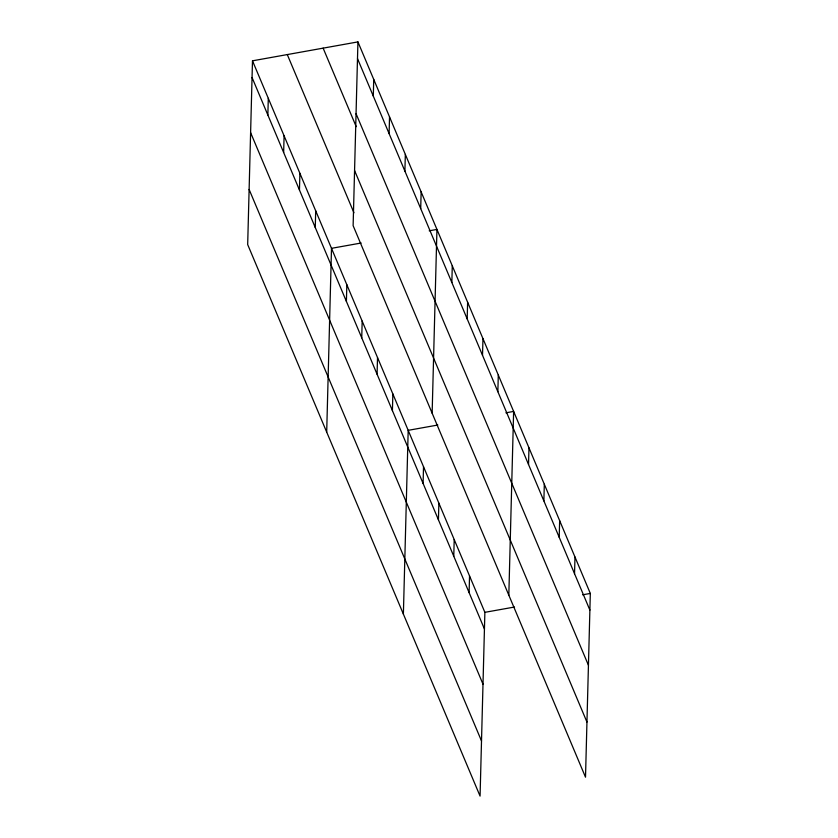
<?xml version="1.0" encoding="UTF-8"?>
<svg xmlns="http://www.w3.org/2000/svg" width="838" height="838" viewBox="0 0 838 838"><rect width="100%" height="100%" fill="white"/><g stroke="black" fill="none" stroke-linecap="round" stroke-linejoin="round"><path stroke-width="1.26" d="M252.489 60.818L247.681 244.57L480.069 796.1L484.877 612.337L252.489 60.818L357.931 41.9L590.319 593.43L585.511 777.182L353.123 225.663L357.931 41.9M267.856 115.005L268.296 98.318M283.653 152.506L284.092 135.819M299.459 190.017L299.899 173.33M315.266 227.517L315.696 210.83M326.694 432.094L331.502 248.331L361.147 243.02M346.398 301.418L346.838 284.731M361.744 337.819L362.173 321.132M373.298 96.087L373.738 79.401M377.079 374.219L377.519 357.533M389.104 133.588L389.534 116.911M392.414 410.62L392.854 393.933M404.901 171.099L405.341 154.412M403.382 614.097L408.19 430.334L437.834 425.023M420.707 208.599L421.147 191.912M423.096 483.421L423.525 466.735M432.136 413.176L436.944 229.423L429.213 230.806M438.431 519.822L438.871 503.135M451.85 282.5L452.279 265.824M453.767 556.223L454.206 539.536M467.185 318.901L467.625 302.225M469.102 592.623L469.542 575.936M482.52 355.302L482.96 338.625M497.856 391.702L498.296 375.026M508.823 595.179L513.631 411.427L505.901 412.809M528.537 464.503L528.967 447.827M543.872 500.904L544.312 484.228M559.208 537.305L559.648 520.628M574.543 573.705L574.983 557.029M484.877 612.337L514.522 607.026M582.588 594.812L590.319 593.43M357.491 58.587L589.889 610.106M356.056 113.717L588.444 665.246M323.133 48.143L356.223 126.664M354.568 170.523L586.956 722.052M287.287 54.575L353.95 212.789M252.049 77.505L484.448 629.024M250.604 132.634L483.002 684.164M249.116 189.44L481.515 740.97"/></g></svg>
